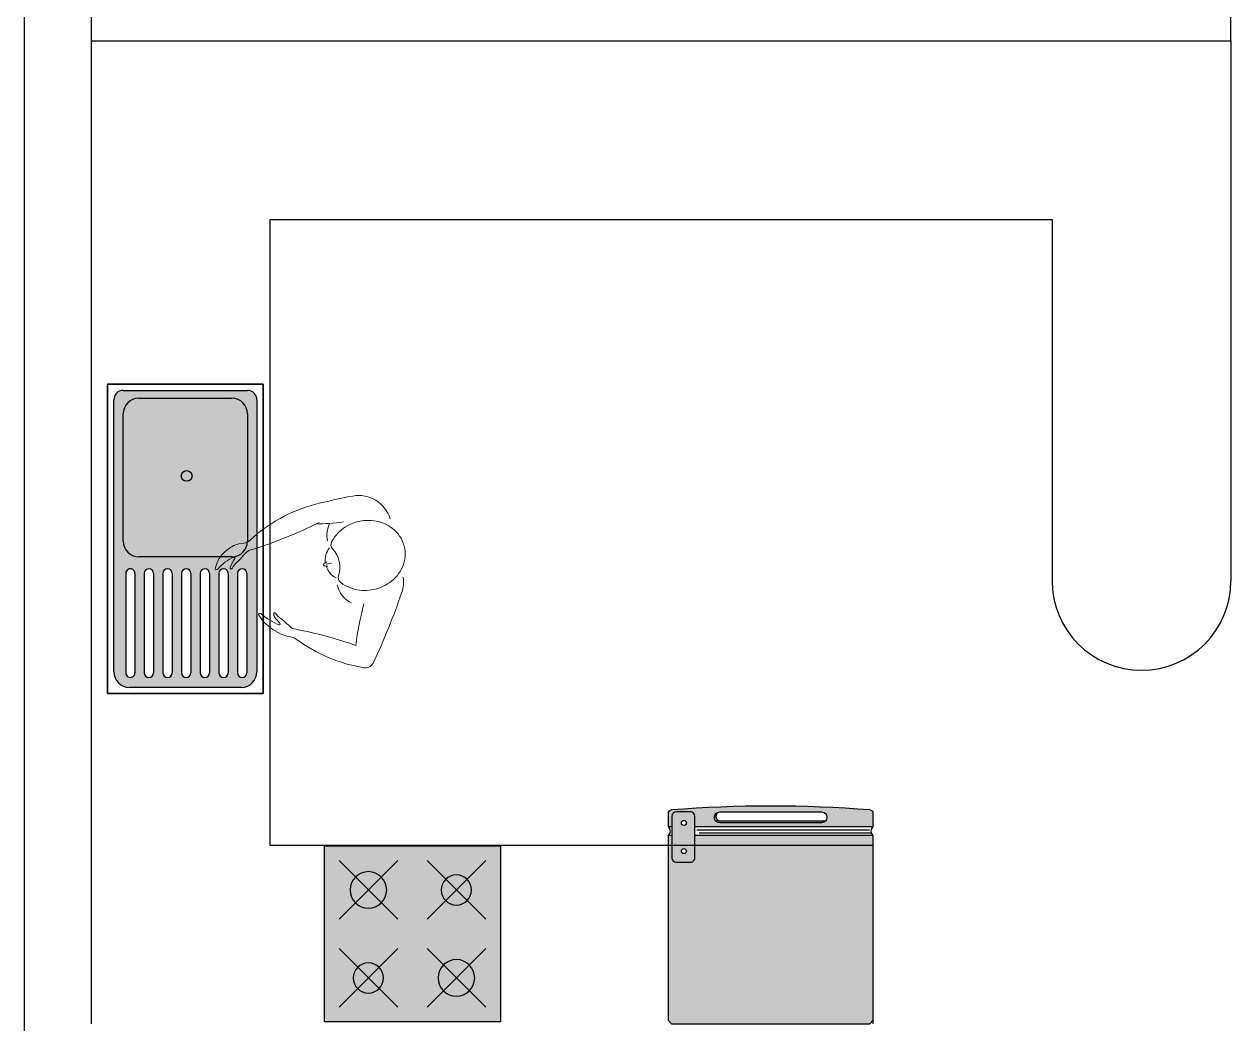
# Model space of a CAD drawing. Extents: x -454308 to 890911, y -14103 to 1343694.
# Drawn here: x 220848.6 to 221010.6, y 650886.4 to 651020.7 of the extents above; entities that cross this region are included whole.
import ezdxf

# ---------------------------------------------------------------- set-up
doc = ezdxf.new("R2010")
doc.units = 0
doc.header["$MEASUREMENT"] = 0
doc.layers.add('A-FURN', color=35, linetype='Continuous', lineweight=5)
for name, color, linetype in [('cup', 126, 'Continuous'), ('ELE', 7, 'Continuous'), ('FURN', 250, 'Continuous')]:
    doc.layers.add(name, color=color, linetype=linetype)

# ---------------------------------------------------------------- blocks, each defined once
blk = doc.blocks.new('A$C2FF36649')
at = {"layer": 'FURN', "ltscale": 5}
h = blk.add_hatch(color=252, dxfattribs=at)
h.set_gradient(color1=(132, 132, 132), rotation=89.99999999999996, one_color=1, tint=1, name='CYLINDER')
h.paths.add_polyline_path([(23.6293699095404, -1.27793573483e-05), (23.62936990955495, 23.62940410603552), (-4.78735018987e-05, 23.62940410825467), (-4.78735164506e-05, -1.27771381813e-05)])
at = {"layer": 'FURN'}
for p, q in [((23.62936990955495, 23.62940410603552), (-4.78735018987e-05, 23.62940410825467)), ((-4.78735018987e-05, 23.62940410825467), (-4.78735164506e-05, -1.27771381813e-05)), ((23.6293699095404, -1.27793573483e-05), (23.62936990955495, 23.62940410603552)), ((1.969070200284475, 13.78381373932279), (9.845542495415428, 21.66028603445375)), ((1.969070200284475, 21.66028603445375), (9.845542495415428, 13.78381373932279)), ((21.66025093810458, 21.66028603445375), (13.78377864297363, 13.78381373932279)), ((21.66025093810458, 13.78381373932279), (13.78377864297363, 21.66028603445375)), ((1.969070200255373, 1.969105296626366), (9.845542495386324, 9.845577591757321)), ((1.969070200255373, 9.845577591757321), (9.845542495386324, 1.969105296626366)), ((21.66025093809003, 1.969105296626366), (13.78377864295908, 9.845577591757321)), ((21.66025093809003, 9.845577591757321), (13.78377864295908, 1.969105296626366)), ((-4.78735164506e-05, -1.27771381813e-05), (23.6293699095404, -1.27793573483e-05))]:
    blk.add_line(p, q, dxfattribs=at)
for centre, radius in [((5.907306347842677, 17.72204988688827), 2.027331139159969), ((17.72201479054638, 17.72204988688827), 2.460688607613357), ((5.907306347828122, 5.907341444191843), 2.460688607613357), ((17.72201479051728, 5.907341444191843), 2.027331139159969)]:
    blk.add_circle(centre, radius, dxfattribs=at)
blk = doc.blocks.new('FIDGE')
at = {"layer": 'FURN', "ltscale": 5, "true_color": 0xefddb2}
h = blk.add_hatch(color=254, dxfattribs=at)
h.set_gradient(color1=(245, 239, 209), one_color=1, tint=1)
h.paths.add_polyline_path([(851812.5118199768, 667310.6633607472), (851812.0235093834, 667310.1750501536), (851812.0235093834, 667285.3511941461), (851835.968247982, 667285.3511941461), (851835.968247982, 667288.3478638522, -0.4142135623730951), (851836.5680330243, 667288.9476488946), (851838.4621721907, 667288.9476488946, -0.4142135623730951), (851839.0619572331, 667288.3478638522), (851839.0619572331, 667285.3511941461), (851839.5856463488, 667285.3511941461), (851839.5856463488, 667310.1750501536), (851839.0973357555, 667310.6633607472)])
at = {"layer": 'FURN', "ltscale": 5}
h = blk.add_hatch(color=53, dxfattribs=at)
h.set_gradient(color1=(224, 205, 113), color2=(239, 230, 184), one_color=1, tint=0.8299999833106995, name='CYLINDER')
h.paths.add_polyline_path([(851839.0619572331, 667288.3478638522, 0.4142135623730951), (851838.4621721907, 667288.9476488946), (851836.5680330243, 667288.9476488946, 0.4142135623730951), (851835.968247982, 667288.3478638522), (851835.968247982, 667282.7975228432, 0.4142135623730951), (851836.5680330243, 667282.197737801), (851838.4621721907, 667282.197737801, 0.4142135623730951), (851839.0619572331, 667282.7975228432)])
h.paths.add_polyline_path([(851837.7914954369, 667283.6797770158, -1), (851837.1165043275, 667283.6797770158, -1)], flags=16)
h.paths.add_polyline_path([(851837.1165043275, 667287.4656096796, -1), (851837.7914954369, 667287.4656096796, -1)], flags=16)
at = {"layer": 'FURN', "true_color": 0xcccf96}
h = blk.add_hatch(color=9, dxfattribs=at)
h.paths.add_polyline_path([(851839.1358326123, 667281.9400619791, 0.3912832228420068), (851839.5856463488, 667282.4268527223), (851839.5856463488, 667284.2262089638), (851839.0619572331, 667284.2262089638), (851839.0619572331, 667282.7975228432, -0.4142135623730951), (851838.4621721907, 667282.197737801), (851836.5680330243, 667282.197737801, -0.4142135623730951), (851835.968247982, 667282.7975228432), (851835.968247982, 667284.2262089638), (851812.0235093834, 667284.2262089638), (851812.0235093834, 667282.4268527223, 0.3912832228310268), (851812.4733231202, 667281.9400619791, 0.0394798524977522)])
h.paths.add_polyline_path([(851818.2446322456, 667282.9307113895, -0.4142135623730865), (851818.965812509, 667283.6518916527), (851832.6433432235, 667283.6518916527, -0.4142135623730951), (851833.3645234866, 667282.9307113895, -0.4142135623967353), (851832.6433432235, 667282.2095311262), (851818.965812509, 667282.2095311262, -0.4142135623967353)], flags=16)
at = {"layer": 'FURN', "ltscale": 0.03}
h = blk.add_hatch(color=256, dxfattribs=at)
edge = h.paths.add_edge_path()
edge.add_ellipse((851832.4903596295, 667282.8320430735), major_axis=(-0.4524122548069792, -0.4524122548069791), ratio=0.9999999999319515, start_angle=58.359665155849086, end_angle=205.770811798673, ccw=False)
edge.add_ellipse((851832.6433432235, 667282.9307113895), major_axis=(-0.5099514545912404, -0.50995145459124), ratio=0.9999999999469597, start_angle=44.59102439707917, end_angle=135.0000000077293)
edge.add_ellipse((851832.6433432235, 667282.9307113895), major_axis=(-0.509951454587281, -0.5099514545872808), ratio=0.9999999999417772, start_angle=134.999999998332, end_angle=225.000000001668)
edge.add_line((851832.6433432235, 667283.6518916527), (851818.965812509, 667283.6518916527))
edge.add_ellipse((851818.9658125094, 667282.9307113895), major_axis=(0.5099514546065902, -0.5099514546065907), ratio=0.9999999998486874, start_angle=135.0000000141629, end_angle=180.5042753145712)
edge.add_line((851818.4513926458, 667283.4361549336), (851832.7010787721, 667283.4361549336))
for p, q in [((851812.0235093834, 667310.1750501536), (851812.5118199768, 667310.6633607472)), ((851812.0235093834, 667310.1750501536), (851812.5118199768, 667310.6633607472)), ((851812.5118199768, 667310.6633607472), (851839.0973357555, 667310.6633607472)), ((851839.0973357555, 667310.6633607472), (851839.5856463488, 667310.1750501536)), ((851839.0973357555, 667310.6633607472), (851839.5856463488, 667310.1750501536)), ((851812.0235093834, 667285.3511941461), (851812.0235093834, 667310.1750501536)), ((851839.5856463488, 667310.1750501536), (851839.5856463488, 667285.3511941461)), ((851835.968247982, 667285.3511941461), (851812.0235093838, 667285.3511941461)), ((851839.5856463488, 667285.3511941461), (851839.0619572331, 667285.3511941461)), ((851812.0235093834, 667284.2262089638), (851812.0235093834, 667282.4268527223)), ((851818.4513926458, 667283.4361549336), (851832.7010787721, 667283.4361549336)), ((851832.6433432235, 667283.6518916527), (851818.965812509, 667283.6518916527)), ((851839.5856463488, 667284.2262089638), (851839.0619572331, 667284.2262089638)), ((851839.5856463488, 667284.2262089638), (851839.5856463488, 667282.4268527223)), ((851832.6381181219, 667282.2095311262), (851818.965812509, 667282.2095311262))]:
    blk.add_line(p, q)
for centre, radius, start, end in [((851811.6907732061, 667284.7887015548), 0.6535375115282523, 300.6059604413329, 59.39403956440798), ((851839.9183825264, 667284.7887015548), 0.6535375115243033, 120.6059604355919, 239.3940395586671), ((851832.6433337929, 667282.9307019594), 0.7211896934019041, 269.5856311290957, 89.99925081362538), ((851832.5005099787, 667282.8228430301), 0.629724405588717, 283.1098448732428, 76.89015512675705), ((851812.5118199768, 667282.4268527223), 0.488310593449569, 180, 265.4782904484907), ((851825.8045778662, 667450.5130812175), 169.0993352093809, 265.4782904484907, 274.5216558903645), ((851839.0973357555, 667282.4268527223), 0.4883105934422929, 274.5217095515093, 0)]:
    blk.add_arc(centre, radius, start, end)
for p, q in [((851839.0973357555, 667310.6633607472), (851812.5118199768, 667310.6633607472)), ((851812.0235093834, 667310.1750501536), (851812.0235093834, 667285.3511941461)), ((851839.5856463488, 667285.3511941461), (851839.5856463488, 667310.1750501536)), ((851812.0235093834, 667285.3511941461), (851835.968247982, 667285.3511941461)), ((851812.3446380632, 667285.0340984962), (851835.4079034663, 667285.0340984962)), ((851812.5242584449, 667284.6389328629), (851835.7312203351, 667284.6389328629)), ((851839.0619572331, 667285.3511941461), (851839.5856463488, 667285.3511941461)), ((851812.0235093834, 667284.2262089638), (851835.968247982, 667284.2262089638)), ((851812.0235093834, 667284.2262089638), (851812.0235093834, 667282.4268527223)), ((851839.0619572331, 667284.2262089638), (851839.5856463488, 667284.2262089638)), ((851839.5856463488, 667282.4268527223), (851839.5856463488, 667284.2262089638))]:
    blk.add_line(p, q, dxfattribs=at)
for points in [[(851836.5680330243, 667282.197737801), (851838.4621721907, 667282.197737801, 0.4142135623730951), (851839.0619572331, 667282.7975228432), (851839.0619572331, 667288.3478638522, 0.4142135623730951), (851838.4621721907, 667288.9476488946), (851836.5680330243, 667288.9476488946, 0.4142135623730951), (851835.968247982, 667288.3478638522), (851835.968247982, 667282.7975228432, 0.4142135623730951)], [(851818.965812509, 667283.6518916527), (851832.6433432235, 667283.6518916527, -0.4142135623730951), (851833.3645234866, 667282.9307113895), (851833.3645234866, 667282.9307113895, -0.4142135623730951), (851832.6433432235, 667282.2095311262), (851818.965812509, 667282.2095311262, -0.4142135623730951), (851818.2446322456, 667282.9307113895), (851818.2446322456, 667282.9307113895, -0.4142135623730784)]]:
    blk.add_lwpolyline(points, format="xyb", close=True, dxfattribs=at)
blk.add_lwpolyline([(851818.4513926458, 667283.4361549336), (851832.7010787721, 667283.4361549336, -0.7495820116808743), (851832.6381181219, 667282.2095311262)], format="xyb", dxfattribs=at)
for centre in [(851837.4539998822, 667287.4656096796), (851837.4539998822, 667283.6797770158)]:
    blk.add_circle(centre, 0.33749555467957, dxfattribs=at)
for centre, radius, start, end in [((851811.6907732061, 667284.7887015548), 0.6535375115279028, 300.6059604413329, 59.3940395586671), ((851839.9183825264, 667284.7887015548), 0.6535375115283989, 120.6059604413329, 239.3940395586671), ((851812.5118199768, 667282.4268527223), 0.4883105934398675, 180, 265.4782904484907), ((851825.8045778662, 667450.5130812175), 169.0993352092379, 265.4782904484907, 274.5217095515093), ((851839.0973357555, 667282.4268527223), 0.4883105934398675, 274.5217095515093, 0)]:
    blk.add_arc(centre, radius, start, end, dxfattribs=at)
blk = doc.blocks.new('rtrttet')
at = {"layer": 'FURN', "ltscale": 5}
h = blk.add_hatch(color=252, dxfattribs=at)
h.set_gradient(color1=(132, 132, 132), rotation=89.99999999999996, one_color=1, tint=1, name='CURVED')
edge = h.paths.add_edge_path(flags=16)
edge.add_line((50990.56004541033, -3347.328410503327), (50990.56004541033, -3359.910334155564))
edge.add_arc((50991.15078083245, -3359.910334155564), 0.5907354221348183, 180, 360)
edge.add_line((50991.7415162546, -3359.910334155564), (50991.7415162546, -3347.328410503327))
edge.add_arc((50991.15078083245, -3347.328410503327), 0.5907354221348183, 0, 180)
edge = h.paths.add_edge_path(flags=16)
edge.add_line((50992.92298709886, -3347.328410503327), (50992.92298709886, -3359.910334155564))
edge.add_arc((50993.51372252098, -3359.910334155564), 0.5907354221348183, 180, 360)
edge.add_line((50994.10445794313, -3359.910334155564), (50994.10445794313, -3347.328410503327))
edge.add_arc((50993.51372252098, -3347.328410503327), 0.5907354221348183, 0, 180)
edge = h.paths.add_edge_path(flags=16)
edge.add_line((50995.28592878741, -3347.328410503327), (50995.28592878741, -3359.910334155564))
edge.add_arc((50995.87666420952, -3359.910334155564), 0.5907354221348183, 180, 360)
edge.add_line((50996.46739963167, -3359.910334155564), (50996.46739963167, -3347.328410503327))
edge.add_arc((50995.87666420952, -3347.328410503327), 0.5907354221348183, 0, 180)
edge = h.paths.add_edge_path(flags=16)
edge.add_line((50997.64887047594, -3347.328410503327), (50997.64887047594, -3359.910334155564))
edge.add_arc((50998.23960589809, -3359.910334155564), 0.5907354221348183, 180, 360)
edge.add_line((50998.83034132022, -3359.910334155564), (50998.83034132022, -3347.328410503327))
edge.add_arc((50998.23960589809, -3347.328410503327), 0.5907354221348183, 0, 180)
edge = h.paths.add_edge_path(flags=16)
edge.add_line((50989.37857456606, -3347.328410503327), (50989.37857456606, -3359.910334155564))
edge.add_arc((50988.78783914392, -3359.910334155564), 0.5907354221348183, -180, 0, ccw=False)
edge.add_line((50988.19710372178, -3359.910334155564), (50988.19710372178, -3347.328410503327))
edge.add_arc((50988.78783914392, -3347.328410503327), 0.5907354221348183, 0, 180, ccw=False)
edge = h.paths.add_edge_path(flags=16)
edge.add_line((50987.01563287752, -3347.328410503327), (50987.01563287752, -3359.910334155564))
edge.add_arc((50986.42489745539, -3359.910334155564), 0.5907354221348183, -180, 0, ccw=False)
edge.add_line((50985.83416203325, -3359.910334155564), (50985.83416203325, -3347.328410503327))
edge.add_arc((50986.42489745539, -3347.328410503327), 0.5907354221348183, 0, 180, ccw=False)
edge = h.paths.add_edge_path()
edge.add_line((51000.09801564757, -3325.312846690668), (51000.09801564757, -3359.787715925591))
edge.add_arc((50998.12889757379, -3359.787715925591), 1.969118073782724, -90, 0, ccw=False)
edge.add_line((50998.12889757379, -3361.756833999378), (50983.95124744254, -3361.756833999378))
edge.add_arc((50983.95124744254, -3359.787715925591), 1.969118073782724, 180, 270, ccw=False)
edge.add_line((50981.98212936877, -3359.787715925591), (50981.98212936877, -3325.312846690668))
edge.add_arc((50983.16360021303, -3325.312846690668), 1.181470844269636, 90, 180, ccw=False)
edge.add_line((50983.16360021303, -3324.131375846385), (50998.9165448033, -3324.131375846385))
edge.add_arc((50998.9165448033, -3325.312846690668), 1.181470844269636, 0, 90, ccw=False)
edge = h.paths.add_edge_path(flags=16)
edge.add_line((50984.65269118897, -3347.328410503327), (50984.65269118897, -3359.910334155564))
edge.add_arc((50984.07785513079, -3347.312511139378), 0.5750558960384421, 358.4156626171143, 541.5843373828856)
edge.add_arc((50984.07785513079, -3359.926233519499), 0.5750558960384421, 178.4156626171142, 361.5843373828858)
edge.add_line((50983.5030190726, -3347.335673492086), (50983.5030190726, -3359.910334155564))
h = blk.add_hatch(color=252, dxfattribs=at)
h.set_gradient(color1=(132, 132, 132), rotation=89.99999999999996, one_color=1, tint=1, name='CURVED')
edge = h.paths.add_edge_path()
edge.add_line((50999.21622282836, -3327.1003559008), (50999.21622282836, -3343.247124105828))
edge.add_arc((50997.24710475459, -3343.247124105828), 1.969118073782724, -90, 0, ccw=False)
edge.add_line((50997.24710475459, -3345.216242179598), (50985.43239631189, -3345.216242179598))
edge.add_arc((50985.43239631189, -3343.247124105828), 1.969118073782724, 180, 270, ccw=False)
edge.add_line((50983.46327823809, -3343.247124105828), (50983.46327823809, -3327.1003559008))
edge.add_arc((50985.43239631189, -3327.1003559008), 1.969118073782724, 90, 180, ccw=False)
edge.add_line((50985.43239631189, -3325.131237827027), (50997.24710475459, -3325.131237827027))
edge.add_arc((50997.24710475459, -3327.1003559008), 1.969118073782724, 0, 90, ccw=False)
at = {"layer": 'ELE'}
blk.add_lwpolyline([(51000.88566287708, -3323.343728616881), (50981.19448213926, -3323.343728616881), (50981.19448213926, -3362.544481228896), (51000.88566287708, -3362.544481228896)], close=True, dxfattribs=at)
blk.add_circle((50991.20272050669, -3334.973535494666), 0.6792338294544606, dxfattribs=at)
at = {"layer": 'FURN'}
for p, q in [((50981.19448213926, -3323.343728616881), (51000.88566287708, -3323.343728616881)), ((50981.19448213926, -3362.544481228896), (50981.19448213926, -3323.343728616881)), ((51000.88566287708, -3323.343728616881), (51000.88566287708, -3362.544481228896)), ((50981.98212936877, -3359.787715925591), (50981.98212936877, -3325.312846690668)), ((50983.16360021303, -3324.131375846385), (50998.9165448033, -3324.131375846385)), ((50985.13271828683, -3325.131237827027), (50996.94742672952, -3325.131237827027)), ((50985.13271828683, -3325.131237827027), (50996.94742672952, -3325.131237827027)), ((51000.09801564757, -3325.312846690668), (51000.09801564757, -3359.787715925591)), ((50983.16360021303, -3343.247124105828), (50983.16360021303, -3327.1003559008)), ((50983.16360021303, -3343.247124105828), (50983.16360021303, -3327.1003559008)), ((50998.9165448033, -3327.1003559008), (50998.9165448033, -3343.247124105828)), ((50998.9165448033, -3327.1003559008), (50998.9165448033, -3343.247124105828)), ((50996.94742672952, -3345.216242179598), (50985.13271828683, -3345.216242179598)), ((50996.94742672952, -3345.216242179598), (50985.13271828683, -3345.216242179598)), ((50983.5030190726, -3347.335673492086), (50983.5030190726, -3359.910334155564)), ((50998.12889757379, -3361.756833999378), (50983.95124744254, -3361.756833999378)), ((51000.88566287708, -3362.544481228896), (50981.19448213926, -3362.544481228896))]:
    blk.add_line(p, q, dxfattribs=at)
at = {"layer": 'FURN', "color": 0}
for p, q in [((50984.65269118897, -3347.328410503327), (50984.65269118897, -3359.910334155564)), ((50985.83416203325, -3347.328410503327), (50985.83416203325, -3359.910334155564)), ((50987.01563287752, -3347.328410503327), (50987.01563287752, -3359.910334155564)), ((50988.19710372178, -3347.328410503327), (50988.19710372178, -3359.910334155564)), ((50989.37857456606, -3347.328410503327), (50989.37857456606, -3359.910334155564)), ((50990.56004541033, -3347.328410503327), (50990.56004541033, -3359.910334155564)), ((50991.7415162546, -3347.328410503327), (50991.7415162546, -3359.910334155564)), ((50992.92298709886, -3347.328410503327), (50992.92298709886, -3359.910334155564)), ((50994.10445794313, -3347.328410503327), (50994.10445794313, -3359.910334155564)), ((50995.28592878741, -3347.328410503327), (50995.28592878741, -3359.910334155564)), ((50996.46739963167, -3347.328410503327), (50996.46739963167, -3359.910334155564)), ((50997.64887047594, -3347.328410503327), (50997.64887047594, -3359.910334155564)), ((50998.83034132022, -3347.328410503327), (50998.83034132022, -3359.910334155564))]:
    blk.add_line(p, q, dxfattribs=at)
at = {"layer": 'FURN'}
for centre, radius, start, end in [((50983.16360021303, -3325.312846690668), 1.181470844269636, 90, 180), ((50985.13271828683, -3327.1003559008), 1.969118073782724, 90, 180), ((50985.13271828683, -3327.1003559008), 1.969118073782724, 90, 180), ((50996.94742672952, -3327.1003559008), 1.969118073782724, 0, 90), ((50996.94742672952, -3327.1003559008), 1.969118073782724, 0, 90), ((50998.9165448033, -3325.312846690668), 1.181470844269636, 0, 90), ((50985.13271828683, -3343.247124105828), 1.969118073782724, 180, 270), ((50985.13271828683, -3343.247124105828), 1.969118073782724, 180, 270), ((50996.94742672952, -3343.247124105828), 1.969118073782724, 270, 0), ((50996.94742672952, -3343.247124105828), 1.969118073782724, 270, 0), ((50984.07785513079, -3347.312511139378), 0.5750558960384421, 358.4156626171143, 181.5843373828857), ((50986.42489745539, -3347.328410503327), 0.5907354221348183, 0, 180), ((50988.78783914392, -3347.328410503327), 0.5907354221348183, 0, 180), ((50991.15078083245, -3347.328410503327), 0.5907354221348183, 0, 180), ((50993.51372252098, -3347.328410503327), 0.5907354221348183, 0, 180), ((50995.87666420952, -3347.328410503327), 0.5907354221348183, 0, 180), ((50998.23960589809, -3347.328410503327), 0.5907354221348183, 0, 180), ((50983.95124744254, -3359.787715925591), 1.969118073782724, 180, 270), ((50984.07785513079, -3359.926233519499), 0.5750558960384421, 178.4156626171142, 1.584337382885721), ((50986.42489745539, -3359.910334155564), 0.5907354221348183, 180, 0), ((50988.78783914392, -3359.910334155564), 0.5907354221348183, 180, 0), ((50991.15078083245, -3359.910334155564), 0.5907354221348183, 180, 0), ((50993.51372252098, -3359.910334155564), 0.5907354221348183, 180, 0), ((50995.87666420952, -3359.910334155564), 0.5907354221348183, 180, 0), ((50998.23960589809, -3359.910334155564), 0.5907354221348183, 180, 0), ((50998.12889757379, -3359.787715925591), 1.969118073782724, 270, 0)]:
    blk.add_arc(centre, radius, start, end, dxfattribs=at)
blk = doc.blocks.new('pessoa_2')
at = {"layer": 'A-FURN', "lineweight": 0}
blk.add_line((0.0082905000000153, -0.3430909438627481), (0.0082905000000153, -0.35964674386274), dxfattribs=at)
for points in [[(0.0715221000000099, -0.3285088438627497), (0.0725568000000152, -0.3276577438627441), (0.0785391000000146, -0.3222931438627512), (0.0840813000000083, -0.3165535438627387), (0.0891723000000155, -0.310485743862742), (0.0938055000000162, -0.3041347438627469), (0.09797880000000699, -0.2975416438627434), (0.1016937000000126, -0.2907439438627506), (0.1049532000000113, -0.2837755438627454), (0.1077624000000128, -0.2766670438627443), (0.1101267000000092, -0.2694445438627468), (0.1120515000000068, -0.2621323438627456), (0.1135428000000047, -0.2547511438627481), (0.1146042000000023, -0.247320743862744), (0.1152399000000059, -0.2398579438627451), (0.115451400000012, -0.2323792438627521), (0.1152399000000059, -0.2249008438627413), (0.1146045000000129, -0.2174380438627423), (0.1135431000000153, -0.2100073438627419), (0.1120521000000139, -0.2026264438627408), (0.1101273000000162, -0.1953139438627431), (0.1077633000000162, -0.1880917438627421), (0.1049541000000147, -0.1809829438627446), (0.1016946000000161, -0.1740145438627394), (0.0979800000000069, -0.1672168438627466), (0.093806700000016, -0.1606237438627431), (0.0891735000000154, -0.1542724438627516), (0.0840828000000045, -0.1482046438627407), (0.0785406000000109, -0.142464743862746), (0.0725583000000114, -0.1371001438627388), (0.0661533000000105, -0.1321603438627505), (0.0593499000000151, -0.1276951438627378), (0.0521793000000059, -0.123754643862739), (0.04468080000000901, -0.1203862438627397), (0.0369018000000097, -0.1176328438627507), (0.0288954000000104, -0.1155325438627415), (0.0207225000000051, -0.1141147438627428), (0.0124473000000052, -0.1134004438627443), (0.0041376000000071, -0.1134001438627479), (-0.0041375999999929, -0.11411414386275), (-0.0123104999999839, -0.1155316438627523), (-0.0203168999999832, -0.1176319438627473), (-0.0280961999999931, -0.1203850438627398), (-0.0355943999999937, -0.1237531438627428), (-0.042765299999985, -0.1276933438627452), (-0.0495689999999911, -0.1321582438627473), (-0.0559742999999884, -0.1370980438627498), (-0.0619565999999878, -0.1424623438627464), (-0.0674990999999921, -0.1482022438627411), (-0.0725897999999887, -0.1542697438627414), (-0.0772232999999858, -0.1606207438627507), (-0.0813968999999872, -0.16721384386274), (-0.0851117999999929, -0.1740112438627506), (-0.0883712999999915, -0.1809796438627416), (-0.0911807999999894, -0.188088443862739), (-0.0935450999999859, -0.1953106438627401), (-0.0954701999999941, -0.2026228438627413), (-0.0969611999999955, -0.2100037438627424), (-0.0980228999999895, -0.2174344438627429), (-0.0986585999999932, -0.2248972438627419), (-0.0988703999999956, -0.2323756438627385), (-0.0986588999999896, -0.2398543438627456), (-0.0980237999999929, -0.2473171438627446), (-0.0969623999999954, -0.2547478438627451), (-0.0954716999999903, -0.2621287438627462), (-0.0935468999999927, -0.2694412438627438), (-0.0911828999999926, -0.2766634438627449), (-0.0883739999999875, -0.2837725438627387), (-0.0851147999999853, -0.2907409438627439), (-0.0814001999999903, -0.297538643862751), (-0.0772268999999852, -0.3041317438627402), (-0.0725939999999952, -0.3104830438627459), (-0.0675032999999843, -0.3165508438627427), (-0.0619610999999907, -0.322291043862748), (-0.0559790999999876, -0.3276556438627409), (-0.0549401999999901, -0.3285094438627425)], [(0.0019161000000167, -0.3554740438627419), (0.0019383000000062, -0.3556558438627491), (0.0020394000000152, -0.356409443862745), (0.0021666000000096, -0.3572341438627404), (0.0023283000000163, -0.3581425438627406), (0.0025353000000052, -0.3591463438627471), (0.002802900000006, -0.3602566438627406), (0.0031515000000155, -0.3614782438627486), (0.0036075000000153, -0.3628018438627407), (0.004203000000004, -0.3641899438627405), (0.0049695000000156, -0.3655594438627503), (0.0059247000000084, -0.36676634386275), (0.0070539000000167, -0.3676156438627487), (0.0082902000000047, -0.3679246438627501), (0.0095262000000105, -0.3676159438627451), (0.0106554000000045, -0.3667666438627464), (0.011610900000008, -0.3655597438627467), (0.0123774000000054, -0.3641902438627511), (0.0129729000000083, -0.3628021438627513), (0.0134292000000045, -0.361478543862745), (0.013777800000014, -0.3602572438627476), (0.0140454000000148, -0.3591466438627435), (0.0142524000000037, -0.3581428438627512), (0.0144141000000104, -0.3572347438627474), (0.0145416000000154, -0.3564097438627414), (0.0146427000000102, -0.3556561438627455), (0.0146652000000103, -0.3554743438627526)], [(0.1202703000000156, -0.5444830438627406), (0.1201641000000109, -0.5446996438627423), (0.1197477000000049, -0.5459518438627387), (0.1197396000000026, -0.5471557438627457), (0.1202076000000147, -0.54819764386275), (0.1211124000000154, -0.548991743862743), (0.1223247000000072, -0.5495125438627471), (0.1236855000000077, -0.5497906438627496), (0.1250637000000125, -0.5498839438627388), (0.1263774000000097, -0.5498512438627472), (0.1275873000000161, -0.5497396438627506), (0.1286820000000119, -0.5495824438627466), (0.1296660000000145, -0.5494006438627395), (0.130549500000015, -0.5492074438627415), (0.1313460000000077, -0.5490106438627436), (0.1320678000000157, -0.5488144438627387), (0.1327263000000158, -0.5486209438627441), (0.1333323000000064, -0.5484313438627453), (0.1338939000000039, -0.5482453438627461), (0.1344186000000036, -0.548062943862746), (0.134913300000008, -0.5478835438627386), (0.1353834000000091, -0.5477065438627449), (0.1358334000000099, -0.5475304438627405), (0.136267800000013, -0.547354943862743), (0.1366905000000145, -0.5471788438627386), (0.137104800000003, -0.547000643862745), (0.1375140000000101, -0.5468197438627413), (0.137921100000014, -0.546634343862749), (0.1383297000000141, -0.5464429438627434), (0.13874220000001, -0.5462443438627389), (0.1391619000000048, -0.5460364438627467), (0.1395924000000122, -0.5458168438627382), (0.140037300000003, -0.5455834438627392), (0.1404999000000089, -0.5453329438627466), (0.1409850000000148, -0.5450620438627425), (0.1414971000000094, -0.5447659438627426), (0.1420416000000131, -0.5444392438627405), (0.1426239000000038, -0.5440756438627404), (0.1432503000000054, -0.5436667438627439), (0.1437423000000138, -0.5433313438627465)]]:
    blk.add_lwpolyline(points, dxfattribs=at)
for centre, radius, start, end in [((-0.0789965999999964, -0.2376913438627497), 0.09999989999999999, 93.95830000000092, 178.237200000009), ((0.0908004000000062, -0.2366653438627395), 0.09999989999999999, 58.80300000000054, 86.08640000000842), ((-0.9145712999999916, -1.896930143862745), 2.040941099999999, 52.22200000000533, 58.80300000000054), ((1.861025400000014, -0.2974015438627475), 2.040941099999999, 178.2370999999941, 181.6154000000121), ((-1.118127299999982, -0.1827745438627488), 1.015361099999998, 349.6634400000123, 354.5040299999997), ((0.6194082000000094, 0.6293989561372513), 1.015362, 242.611500000009, 249.9389999999944), ((0.3199914000000064, -0.3040702438627392), 0.0256575, 331.5185399999927, 51.04809999998479), ((-0.0609701999999857, -0.2598982438627502), 0.080019, 230.1335999999839, 270), ((-0.0433904999999868, -0.314698043862748), 0.0179472, 230.2127999999957, 300.3372000000075), ((0.0082905000000153, -0.4030093438627489), 0.084375, 59.6633000000076, 120.3366999999924), ((0.0599715000000032, -0.314698043862748), 0.0179472, 239.6627999999924, 309.7872000000044), ((0.0775512000000163, -0.2598982438627502), 0.0800187, 270, 322.1874699999939), ((1.344170100000011, -0.9892771438627505), 1.2623625, 148.2156999999931, 156.8382999999994), ((-0.0936305999999974, -0.1424908438627455), 0.4697055000000001, 310.7222299999934, 338.5449100000022), ((0.2900526000000099, -0.3322537438627506), 0.4697055000000001, 182.7679000000029, 210.7546999999934), ((-1.343262599999988, -0.6737299438627389), 1.2623625, 4.474949999986903, 14.70509999999279), ((0.0108207000000107, -0.2944489438627471), 0.06696150000000001, 221.5632000000084, 263.3251999999886), ((0.0057603000000057, -0.2944489438627471), 0.0669618, 276.6748340000024, 318.4368199999951), ((0.0654840000000121, -0.4543420438627522), 0.1496976, 289.9131500000132, 338.0506600000113), ((0.3599766000000102, -0.7924678438627524), 0.3406439999999999, 123.8513999999867, 129.6532000000129), ((0.1542828000000043, -0.4832281438627464), 0.0307893, 301.1911100000098, 341.9938699999996), ((0.2328885000000156, -0.5218054438627462), 0.0307893, 130.7228999999979, 158.0512000000002), ((-0.0039104999999893, -0.4284640438627463), 0.1977522, 306.2606871242373, 325.2982200000115), ((0.0745572000000152, -0.4480978438627404), 0.1066338, 295.3385600000137, 309.6524200000035), ((0.1097004000000084, -0.4744837438627485), 0.0768018, 296.3088699999972, 305.6404499999837), ((0.156200400000003, -0.5393377438627454), 0.003, 325.2992699999997, 125.6404999999948), ((-0.1400540999999862, -0.5881879438627493), 0.0307893, 352.8745299999906, 30.75489999998636), ((-0.0104747999999972, -0.6043861438627403), 0.09979860000000002, 172.8745999999907, 245.4198000000106), ((-0.0539636999999971, -0.5755972438627452), 0.0307893, 179.318499999986, 220.1211000000018), ((0.1151109000000048, -0.5913358438627512), 0.0039897, 121.0123999999909, 289.9136000000095), ((-0.3478952999999905, -0.8026303438627451), 0.3406442999999999, 31.6599999999926, 37.46180000000458), ((-0.0713573999999966, -0.6313090438627427), 0.003, 38.53009999999812, 190.0013000000109), ((-0.0089300999999864, -0.5815981438627489), 0.0768015, 218.5301999999942, 242.1095999999985), ((0.0328143000000125, -0.5678629438627496), 0.1066338, 211.6606000000139, 225.9744999999936), ((0.0550023000000124, -0.6062158438627421), 0.131835, 191.2655000000141, 218.3773999999978), ((-0.0430736999999937, -0.6470047438627518), 0.0030441, 234.2125999999947, 54.2138000000189), ((-0.0518933999999973, -0.6907156438627453), 0.0044262, 268.7776999999846, 36.79879999998944)]:
    blk.add_arc(centre, radius, start, end, dxfattribs=at)

msp = doc.modelspace()

# ---------------------------------------------------------------- linework, layer by layer
at = {"lineweight": 30}
for p, q in [((220848.6351777958, 651175.9208921515), (220848.6351777958, 650877.4208921515)), ((220857.6351777958, 651166.9208921515), (220857.6351777958, 650886.4208921514)), ((221010.6351777958, 651018.4208921514), (221010.6351777958, 651022.9208921514)), ((220857.6351777959, 651018.4208921515), (221010.6351777958, 651018.4208921514))]:
    msp.add_line(p, q, dxfattribs=at)
at = {"layer": 'cup'}
for p, q in [((221010.6351777957, 651018.4208921514), (221010.6351777959, 650945.9135216345)), ((220881.6351777958, 650994.4208921515), (220881.6351777958, 650910.4208921514)), ((220881.6351777958, 650994.4208921515), (220986.6351777957, 650994.4208921515)), ((220986.6351777957, 650994.4208921515), (220986.6351777958, 650945.9135216345)), ((220881.6351777958, 650910.4208921514), (220962.6351777959, 650910.4208921514)), ((220962.6351777959, 650886.4208921514), (220962.6351777959, 650910.4208921514))]:
    msp.add_line(p, q, dxfattribs=at)
msp.add_arc((220998.6351777958, 650945.9135216345), 12.00000000001455, 180, 0, dxfattribs=at)

# ---------------------------------------------------------------- block references
at = {"layer": 'A-FURN', "xscale": 1.0600000000004, "yscale": 1.059999999999945, "zscale": 1.06}
msp.add_blockref('rtrttet', (166819.7760585575, 654495.0694728637), dxfattribs=at)
at = {"layer": 'A-FURN', "xscale": 43.70907628291624, "yscale": 43.70907628291616, "zscale": 43.70907628291621, "rotation": 282.3827678313074}
msp.add_blockref('pessoa_2', (220904.4496622857, 650951.85868212), dxfattribs=at)
at = {"layer": 'A-FURN', "rotation": 180}
msp.add_blockref('FIDGE', (1072774.658687179, 1318197.084252899), dxfattribs=at)
at = {"layer": 'A-FURN', "xscale": -1, "rotation": 180}
msp.add_blockref('A$C2FF36649', (220888.9394550576, 650910.3098195964), dxfattribs=at)

doc.saveas('drawing.dxf')
